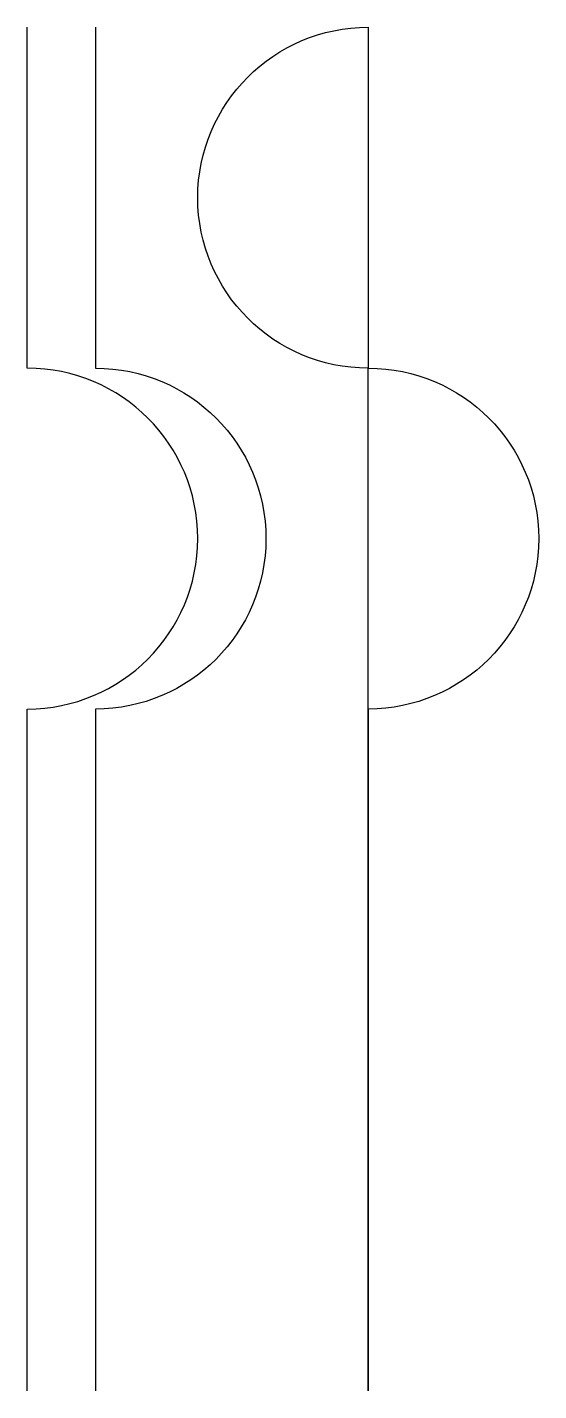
# Model space of a CAD drawing. Header units: metres. Extents: x 0 to 75, y 0 to 200.
import ezdxf

# ---------------------------------------------------------------- set-up
doc = ezdxf.new("R2010")
doc.units = ezdxf.units.M

msp = doc.modelspace()

# ---------------------------------------------------------------- linework, layer by layer
for points in [[(0, 0), (0, 50), (0, 100, 1), (0, 150), (0, 200)], [(10, 200), (10, 150, -1), (10, 100), (10, 50), (10, 0)], [(50, 0), (50, 50), (50, 100), (50, 150, -1), (50, 200)], [(50, 200), (50, 150, -1), (50, 100), (50, 50), (50, 0)]]:
    msp.add_lwpolyline(points, format="xyb")

doc.saveas('drawing.dxf')
